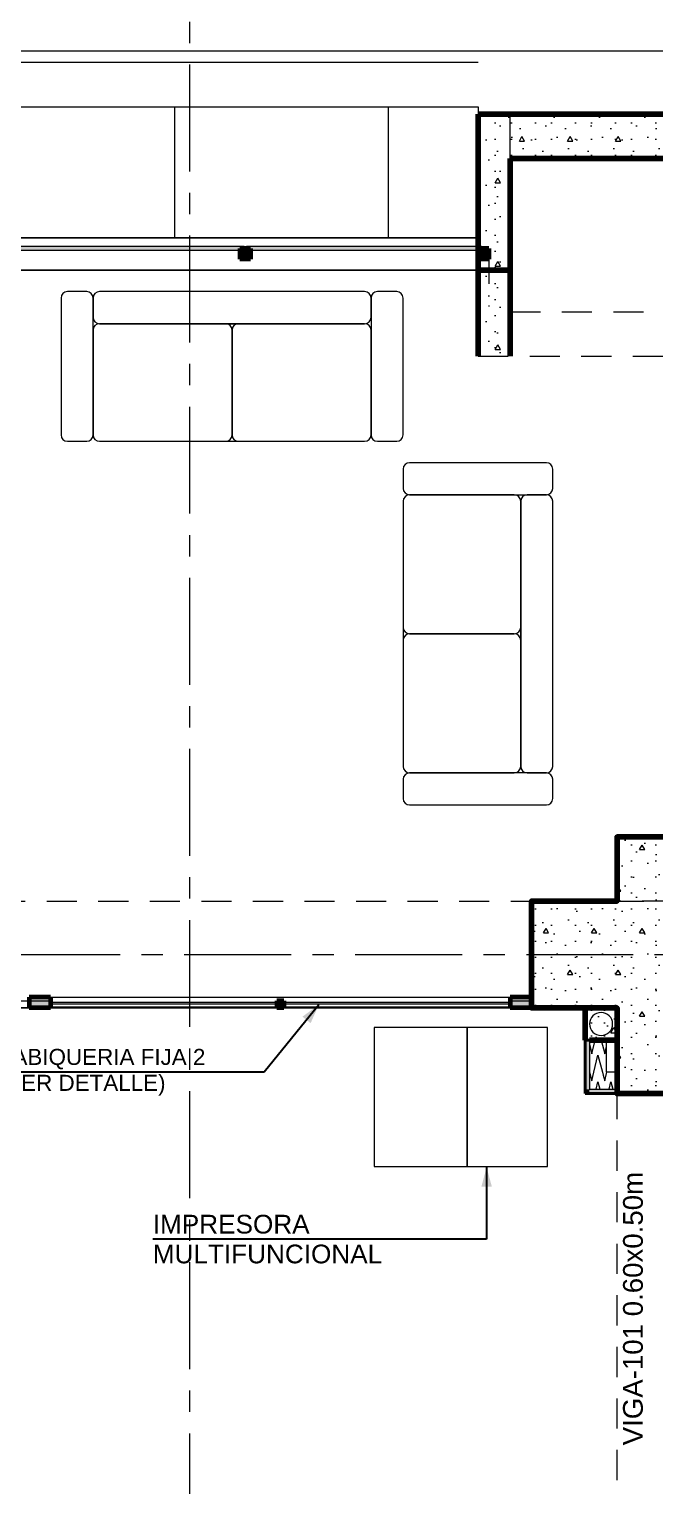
# Model space of a CAD drawing. Header units: inches. Extents: x -38 to 5698, y -33 to 92.
# Drawn here: x 112.82 to 115.75, y 37.17 to 43.98 of the extents above; entities that cross this region are included whole.
import ezdxf

# ---------------------------------------------------------------- set-up
doc = ezdxf.new("R2010")
doc.units = ezdxf.units.IN
doc.header["$MEASUREMENT"] = 0
doc.set_wipeout_variables(frame=1)
doc.header["$PDMODE"] = 1
for name, pattern in [('Hidden Line', [0.195611, 0.141111, -0.0545]), ('Línea Oculta', [0.195611, 0.141111, -0.0545]), ('Punto & Raya', [0.65, 0.5, -0.075, 0, -0.075]), ('Wipeout_Contour', [1, 0, -1])]:
    doc.linetypes.add(name, pattern=pattern)
for name, color, linetype in [('02 _ ARQ _ ALB _ Cotas Ejes', 7, 'Continuous'), ('02 _ ARQ _ ALB _ Ejes Generales', 7, 'Continuous'), ('02 _ ARQ _ ALB _ Mobiliario', 7, 'Continuous'), ('02 _ ARQ _ ZON _ Espacio.3D', 7, 'Continuous'), ('08 _ STR _ EXT _ 06 Columnas', 7, 'Continuous'), ('08 _ STR _ EXT _ 07 Losa Aligerada', 7, 'Continuous'), ('08 _ STR _ EXT _ 08 Placas Inclinadas', 7, 'Continuous'), ('08 _ STR _ EXT _ 09 Vigas', 7, 'Continuous'), ('Acabado - Muros', 7, 'Continuous'), ('Dibujo 2D - General', 7, 'Continuous'), ('Estructura - 03 LOSA', 7, 'Continuous'), ('Estructura - 04 MURO', 253, 'Continuous'), ('Estructura - Carga', 7, 'Continuous'), ('Marcador - Secciones', 251, 'Continuous'), ('MEP - HVAC', 7, 'Continuous'), ('Notas - Etiquetas', 251, 'Continuous')]:
    doc.layers.add(name, color=color, linetype=linetype)
doc.styles.add('Estilo_Generado_4', font='swisse.ttf')
doc.dimstyles.new('Estilo_Generado__15', dxfattribs={"dimtxt": 0.125, "dimasz": 0.095, "dimexe": 0.18, "dimexo": 0.003, "dimgap": 0, "dimtad": 0, "dimtih": 1, "dimtoh": 1, "dimzin": 0, "dimdsep": 46, "dimtxsty": 'Estilo_Generado_4', "dimblk": 'ARROWHEAD_6', "dimblk1": 'ARROWHEAD_6', "dimblk2": 'ARROWHEAD_6', "dimcen": 0.09, "dimclrd": 144, "dimclre": 144, "dimclrt": 7, "dimadec": 0, "dimazin": 0, "dimtfac": 1, "dimtdec": 4, "dimtmove": 0, "dimatfit": 3, "dimfxl": 1, "dimtolj": 1, "dimtzin": 0, "dimarcsym": 0})
doc.dimstyles.new('Estilo_Generado__8', dxfattribs={"dimtxt": 0.18, "dimasz": 0.0912, "dimexe": 0.18, "dimexo": 0.0625, "dimgap": 0, "dimtad": 0, "dimtih": 1, "dimtoh": 1, "dimdec": 4, "dimzin": 0, "dimdsep": 46, "dimcen": 0.09, "dimadec": 0, "dimazin": 0, "dimtfac": 1, "dimtdec": 4, "dimtmove": 0, "dimatfit": 3, "dimldrblk": 'ARROWHEAD_5', "dimfxl": 1, "dimtolj": 1, "dimtzin": 0, "dimarcsym": 0})
pattern_1 = [(0, (92.500015, 3e-09), (0, 0.030000001), [])]
pattern_2 = [(0, (92.5, 3e-09), (0, 0.3897114), [0.024375, -0.200625]), (0, (92.6125, 0.19486), (0, 0.3897114), [0.024375, -0.200625]), (60, (92.5, 3e-09), (-0.3375, 0.1948557), [0.024375, -0.200625]), (60, (92.725, 3e-09), (-0.3375, 0.1948557), [0.024375, -0.200625]), (120, (92.5244, 3e-09), (0.3375, 0.1948557), [0.024375, -0.200625]), (120, (92.7494, 3e-09), (0.3375, 0.1948557), [0.024375, -0.200625]), (0, (92.500015, 0.0375), (0, 0.075), [0, -0.075, 0, -0.1125]), (45, (92.537515, 0.0375), (-0.05303301, 0.05303301), [0, -0.05625, 0, -0.09375])]

# ---------------------------------------------------------------- blocks, each defined once
blk = doc.blocks.new('*X37', base_point=(804.059, 0))
at = {"layer": 'Estructura - 04 MURO', "color": 9, "linetype": 'Continuous', "lineweight": 5}
for p, q in [((827.0004, 39.1), (827.0112, 39.06)), ((827.0112, 39.06), (827.0205, 39.1)), ((827.0604, 39.1), (827.0644, 39.0854))]:
    blk.add_line(p, q, dxfattribs=at)
blk = doc.blocks.new('*X38', base_point=(804.059, 0))
at = {"layer": 'Estructura - 04 MURO', "color": 9, "linetype": 'Continuous', "lineweight": 5}
for p, q in [((827.0311, 39.02), (827.039, 39.0539)), ((827.039, 39.0539), (827.0481, 39.02)), ((827.0644, 39.0854), (827.0712, 39.06)), ((827.0712, 39.06), (827.079, 39.0938))]:
    blk.add_line(p, q, dxfattribs=at)
blk = doc.blocks.new('*X39', base_point=(804.059, 0))
at = {"layer": 'Estructura - 04 MURO', "color": 9, "linetype": 'Continuous', "lineweight": 5}
for p, q in [((827.079, 39.0938), (827.0805, 39.1)), ((827.1204, 39.1), (827.129, 39.0681)), ((827.0911, 39.02), (827.099, 39.0539)), ((827.099, 39.0539), (827.1081, 39.02))]:
    blk.add_line(p, q, dxfattribs=at)
blk = doc.blocks.new('*X40', base_point=(804.059, 0))
at = {"layer": 'Estructura - 04 MURO', "color": 9, "linetype": 'Continuous', "lineweight": 5}
for p, q in [((826.999, 39.2313), (827.0112, 39.186)), ((827.0112, 39.186), (827.026, 39.25)), ((827.054, 39.25), (827.0712, 39.186)), ((827.0205, 39.1), (827.039, 39.1799)), ((827.039, 39.1799), (827.0604, 39.1)), ((827.0712, 39.186), (827.079, 39.2198)), ((826.999, 39.1053), (827.0004, 39.1))]:
    blk.add_line(p, q, dxfattribs=at)
blk = doc.blocks.new('ARROWHEAD_6')
at = {"color": 0, "linetype": 'Continuous', "lineweight": 0}
for p, q in [((0, 0), (-1, 0)), ((-0.5, -0.5), (0.5, 0.5))]:
    blk.add_line(p, q, dxfattribs=at)
blk = doc.blocks.new('*D81', base_point=(804.059, 0))
at = {"layer": '02 _ ARQ _ ALB _ Cotas Ejes', "color": 144, "linetype": 'Continuous', "lineweight": -2, "transparency": 16777216}
for p, q in [((108.8199, 39.653), (108.8199, 45.8378)), ((115.82, 39.653), (115.82, 45.8378)), ((108.9149, 45.6578), (112.0886, 45.6578)), ((115.725, 45.6578), (112.476, 45.6578))]:
    blk.add_line(p, q, dxfattribs=at)
at = {"layer": 'Defpoints', "color": 0, "linetype": 'Continuous', "transparency": 16777216}
for p in [(115.82, 45.6578), (108.8199, 39.65), (115.82, 39.65)]:
    blk.add_point(p, dxfattribs=at)
at = {"layer": '02 _ ARQ _ ALB _ Cotas Ejes', "color": 144, "linetype": 'Continuous', "lineweight": -2, "transparency": 16777216, "xscale": 0.095, "yscale": 0.095, "zscale": 0.095, "rotation": 180}
blk.add_blockref('ARROWHEAD_6', (108.8199, 45.6578), dxfattribs=at)
at = {"layer": '02 _ ARQ _ ALB _ Cotas Ejes', "color": 144, "linetype": 'Continuous', "lineweight": -2, "transparency": 16777216, "xscale": 0.095, "yscale": 0.095, "zscale": 0.095}
blk.add_blockref('ARROWHEAD_6', (115.82, 45.6578), dxfattribs=at)
at = {"layer": '02 _ ARQ _ ALB _ Cotas Ejes', "color": 7, "linetype": 'Continuous', "lineweight": 13, "transparency": 16777216, "insert": (112.2823, 45.6578), "char_height": 0.125, "attachment_point": 5, "style": 'Estilo_Generado_4'}
blk.add_mtext('\\A1;7.00', dxfattribs=at)
blk = doc.blocks.new('*D86', base_point=(804.059, 0))
at = {"layer": '02 _ ARQ _ ALB _ Cotas Ejes', "color": 144, "linetype": 'Continuous', "lineweight": -2, "transparency": 16777216}
for p, q in [((101.57, 39.903), (101.57, 45.4088)), ((144.07, 39.903), (144.07, 45.4088)), ((101.665, 45.2288), (122.5203, 45.2288)), ((143.975, 45.2288), (123.0254, 45.2288))]:
    blk.add_line(p, q, dxfattribs=at)
at = {"layer": 'Defpoints', "color": 0, "linetype": 'Continuous', "transparency": 16777216}
for p in [(144.07, 45.2288), (101.57, 39.9), (144.07, 39.9)]:
    blk.add_point(p, dxfattribs=at)
at = {"layer": '02 _ ARQ _ ALB _ Cotas Ejes', "color": 144, "linetype": 'Continuous', "lineweight": -2, "transparency": 16777216, "xscale": 0.095, "yscale": 0.095, "zscale": 0.095, "rotation": 180}
blk.add_blockref('ARROWHEAD_6', (101.57, 45.2288), dxfattribs=at)
at = {"layer": '02 _ ARQ _ ALB _ Cotas Ejes', "color": 144, "linetype": 'Continuous', "lineweight": -2, "transparency": 16777216, "xscale": 0.095, "yscale": 0.095, "zscale": 0.095}
blk.add_blockref('ARROWHEAD_6', (144.07, 45.2288), dxfattribs=at)
at = {"layer": '02 _ ARQ _ ALB _ Cotas Ejes', "color": 7, "linetype": 'Continuous', "lineweight": 13, "transparency": 16777216, "insert": (122.7728, 45.2288), "char_height": 0.125, "attachment_point": 5, "style": 'Estilo_Generado_4'}
blk.add_mtext('\\A1;42.50', dxfattribs=at)
blk = doc.blocks.new('ARROWHEAD_5')
at = {"linetype": 'Continuous', "lineweight": 0}
blk.add_hatch(color=0, dxfattribs=at).paths.add_polyline_path([(-1, 0.2679), (0, 0), (-1, -0.2679)])
at = {"color": 0, "linetype": 'Continuous', "lineweight": 0}
blk.add_line((0, 0), (-1, 0), dxfattribs=at)

msp = doc.modelspace()

# ---------------------------------------------------------------- hatches: boundary and pattern name
at = {"layer": '08 _ STR _ EXT _ 06 Columnas', "linetype": 'Continuous', "lineweight": 9}
h = msp.add_hatch(dxfattribs=at)
h.set_pattern_fill('HORMIGÓN_EN_MASA_0002', style=0, pattern_type=2)
h.set_pattern_definition(pattern_2)
h.paths.add_polyline_path([(115.17, 39.9), (115.17, 39.4), (115.57, 39.4), (115.57, 39), (116.07, 39), (116.07, 39.75), (115.87, 39.75), (115.87, 39.9), (115.87, 40.2), (115.57, 40.2), (115.57, 39.9)])
at = {"layer": '08 _ STR _ EXT _ 08 Placas Inclinadas', "linetype": 'Continuous', "lineweight": 9}
h = msp.add_hatch(dxfattribs=at)
h.set_pattern_fill('HORMIGÓN_EN_MASA_0002', style=0, pattern_type=2)
h.set_pattern_definition(pattern_2)
h.paths.add_polyline_path([(114.92, 42.4473), (115.07, 42.4473), (115.07, 42.6544), (114.92, 42.6544)])
at = {"layer": 'Acabado - Muros', "linetype": 'Continuous', "lineweight": 9}
for points in [[(113.826, 42.961), (112.336, 42.961), (112.336, 42.941), (113.826, 42.941)], [(114.935, 42.961), (113.836, 42.961), (113.836, 42.941), (114.935, 42.941)]]:
    msp.add_hatch(color=250, dxfattribs=at).paths.add_polyline_path(points)
at = {"layer": 'Acabado - Muros', "linetype": 'Continuous', "lineweight": 0}
for points in [[(113.856, 42.901), (113.856, 42.951), (113.806, 42.951), (113.806, 42.901)], [(114.92, 42.901), (114.97, 42.901), (114.97, 42.951), (114.92, 42.951)]]:
    msp.add_hatch(color=254, dxfattribs=at).paths.add_polyline_path(points)
at = {"layer": 'Estructura - 04 MURO', "linetype": 'Continuous', "lineweight": 9}
for points in [[(115.42, 39.25), (115.42, 39.02), (115.44, 39.02), (115.44, 39.25)], [(115.44, 39.02), (115.42, 39.02), (115.42, 39)], [(115.44, 39.02), (115.42, 39), (115.44, 39)], [(115.44, 39), (115.57, 39), (115.57, 39.02), (115.44, 39.02)]]:
    msp.add_hatch(color=252, dxfattribs=at).paths.add_polyline_path(points)
at = {"layer": 'Estructura - Carga', "linetype": 'Continuous', "lineweight": 13}
h = msp.add_hatch(dxfattribs=at)
h.set_pattern_fill('HORMIGÓN_ARMADO_0002', color=251, style=0, pattern_type=2)
h.set_pattern_definition([(0, (92.5, 3e-09), (0, 0.3117692), [0.03, -0.15]), (0, (92.59, 0.1559), (0, 0.3117692), [0.03, -0.15]), (60, (92.5, 3e-09), (-0.27, 0.1558846), [0.03, -0.15]), (60, (92.68, 3e-09), (-0.27, 0.1558846), [0.03, -0.15]), (120, (92.53, 3e-09), (0.27, 0.1558846), [0.03, -0.15]), (120, (92.71, 3e-09), (0.27, 0.1558846), [0.03, -0.15]), (0, (92.500015, 0.03), (0, 0.06), [0, -0.06, 0, -0.09]), (45, (92.530015, 0.03), (-0.04242641, 0.04242641), [0, -0.045, 0, -0.075])])
h.paths.add_polyline_path([(115.42, 39.25), (115.44, 39.25), (115.57, 39.25), (115.57, 39.4), (115.42, 39.4)])

# ---------------------------------------------------------------- linework, layer by layer
at = {"layer": '02 _ ARQ _ ALB _ Ejes Generales', "color": 252, "linetype": 'Punto & Raya', "lineweight": 13}
msp.add_line((98.3454, 39.65), (147.07, 39.65), dxfattribs=at)
at = {"layer": '02 _ ARQ _ ALB _ Mobiliario', "color": 175, "linetype": 'Continuous', "lineweight": 13}
for p, q in [((112.9692, 42.7192), (112.9692, 42.0792)), ((113.0892, 42.7492), (112.9992, 42.7492)), ((113.1192, 42.7192), (113.1192, 42.6292)), ((113.1192, 42.0792), (113.1192, 42.7192)), ((114.3892, 42.7492), (113.1492, 42.7492)), ((114.4192, 42.6292), (114.4192, 42.7192)), ((114.4192, 42.7192), (114.4192, 42.0792)), ((114.5392, 42.7492), (114.4492, 42.7492)), ((114.5692, 42.0792), (114.5692, 42.7192)), ((113.1192, 42.5692), (113.1192, 42.0792)), ((113.1192, 42.5692), (113.1192, 42.0792)), ((113.7392, 42.5992), (113.1492, 42.5992)), ((114.3892, 42.5992), (113.1492, 42.5992)), ((113.1492, 42.5992), (114.3892, 42.5992)), ((113.7692, 42.0792), (113.7692, 42.5692)), ((113.7692, 42.5692), (113.7692, 42.0792)), ((114.3892, 42.5992), (113.7992, 42.5992)), ((114.4192, 42.0792), (114.4192, 42.5692)), ((114.4192, 42.0792), (114.4192, 42.5692)), ((112.9992, 42.0492), (113.0892, 42.0492)), ((113.1492, 42.0492), (113.7392, 42.0492)), ((113.1492, 42.0492), (114.3892, 42.0492)), ((113.7992, 42.0492), (114.3892, 42.0492)), ((114.4492, 42.0492), (114.5392, 42.0492)), ((114.5692, 41.9192), (114.5692, 41.8292)), ((115.2392, 41.9492), (114.5992, 41.9492)), ((115.2692, 41.8292), (115.2692, 41.9192)), ((114.5692, 41.7692), (114.5692, 41.1792)), ((114.5692, 41.7692), (114.5692, 40.5292)), ((115.0892, 41.7992), (114.5992, 41.7992)), ((115.0892, 41.7992), (114.5992, 41.7992)), ((114.5992, 41.7992), (115.2392, 41.7992)), ((115.1192, 41.1792), (115.1192, 41.7692)), ((115.1192, 40.5292), (115.1192, 41.7692)), ((115.1192, 41.7692), (115.1192, 40.5292)), ((115.2392, 41.7992), (115.1492, 41.7992)), ((115.2692, 40.5292), (115.2692, 41.7692)), ((114.5992, 41.1492), (115.0892, 41.1492)), ((115.0892, 41.1492), (114.5992, 41.1492)), ((114.5692, 41.1192), (114.5692, 40.5292)), ((115.1192, 40.5292), (115.1192, 41.1192)), ((114.5692, 40.4692), (114.5692, 40.3792)), ((114.5992, 40.4992), (115.0892, 40.4992)), ((114.5992, 40.4992), (115.0892, 40.4992)), ((115.2392, 40.4992), (114.5992, 40.4992)), ((115.1492, 40.4992), (115.2392, 40.4992)), ((115.2692, 40.3792), (115.2692, 40.4692)), ((114.5992, 40.3492), (115.2392, 40.3492))]:
    msp.add_line(p, q, dxfattribs=at)
at = {"layer": '02 _ ARQ _ ALB _ Mobiliario', "color": 175, "linetype": 'Continuous', "lineweight": 13, "flags": 128}
for points in [[(114.8692, 39.3084), (114.4342, 39.3084), (114.4342, 38.6584), (114.8692, 38.6584)], [(114.8692, 39.3084), (114.8692, 38.6584), (115.2442, 38.6584), (115.2442, 39.3084)]]:
    msp.add_lwpolyline(points, close=True, dxfattribs=at)
at = {"layer": '02 _ ARQ _ ALB _ Mobiliario', "color": 175, "linetype": 'Continuous', "lineweight": 13}
for centre, start, end in [((112.9992, 42.7192), 90, 180), ((113.0892, 42.7192), 0, 90), ((113.1492, 42.7192), 90, 180), ((114.3892, 42.7192), 0, 90), ((114.4492, 42.7192), 90, 180), ((114.5392, 42.7192), 0, 90), ((113.1492, 42.6292), 180, 270), ((113.1492, 42.5692), 90, 180), ((113.1492, 42.5692), 90, 180), ((113.7392, 42.5692), 0, 90), ((113.7992, 42.5692), 90, 180), ((114.3892, 42.6292), 270, 0), ((114.3892, 42.5692), 0, 90), ((114.3892, 42.5692), 0, 90), ((112.9992, 42.0792), 180, 270), ((113.0892, 42.0792), 270, 0), ((113.1492, 42.0792), 180, 270), ((113.1492, 42.0792), 180, 270), ((113.7392, 42.0792), 270, 0), ((113.7992, 42.0792), 180, 270), ((114.3892, 42.0792), 270, 0), ((114.3892, 42.0792), 270, 0), ((114.4492, 42.0792), 180, 270), ((114.5392, 42.0792), 270, 0), ((114.5992, 41.9192), 90, 180), ((115.2392, 41.9192), 0, 90), ((114.5992, 41.8292), 180, 270), ((115.2392, 41.8292), 270, 0), ((114.5992, 41.7692), 90, 180), ((114.5992, 41.7692), 90, 180), ((115.0892, 41.7692), 0, 90), ((115.0892, 41.7692), 0, 90), ((115.1492, 41.7692), 90, 180), ((115.2392, 41.7692), 0, 90), ((114.5992, 41.1792), 180, 270), ((114.5992, 41.1192), 90, 180), ((115.0892, 41.1792), 270, 0), ((115.0892, 41.1192), 0, 90), ((114.5992, 40.5292), 180, 270), ((114.5992, 40.5292), 180, 270), ((115.0892, 40.5292), 270, 0), ((115.0892, 40.5292), 270, 0), ((115.1492, 40.5292), 180, 270), ((115.2392, 40.5292), 270, 0), ((114.5992, 40.4692), 90, 180), ((115.2392, 40.4692), 0, 90), ((114.5992, 40.3792), 180, 270), ((115.2392, 40.3792), 270, 0)]:
    msp.add_arc(centre, 0.03, start, end, dxfattribs=at)
at = {"layer": '02 _ ARQ _ ZON _ Espacio.3D', "color": 254, "linetype": 'Continuous', "lineweight": 0, "flags": 128}
msp.add_lwpolyline([(108.7699, 43.3718), (108.7699, 40.2), (109.07, 40.2), (109.07, 39.9), (109.4699, 39.9), (109.4699, 39.45), (109.4699, 39.433), (115.17, 39.433), (115.17, 39.45), (115.17, 39.9), (115.57, 39.9), (115.57, 40.2), (115.87, 40.2), (115.87, 43.3718), (115.07, 43.3718), (115.07, 42.85), (114.92, 42.85), (109.72, 42.85), (109.57, 42.85), (109.57, 43.3718)], close=True, dxfattribs=at)
msp.add_lwpolyline([(116.07, 39), (115.57, 39), (115.57, 39.4), (109.07, 39.4), (109.0699, 39), (108.5699, 39), (108.5698, 39.75), (103.77, 39.75), (103.7701, 39.4), (102.07, 39.4), (102.07, 37.7), (101.72, 37.7005), (101.72, 33.75), (100.82, 33.75), (100.82, 29.75)], dxfattribs=at)
at = {"layer": '08 _ STR _ EXT _ 06 Columnas', "color": 7, "linetype": 'Continuous', "lineweight": 80, "flags": 128}
msp.add_lwpolyline([(115.87, 40.2), (115.57, 40.2), (115.57, 39.9), (115.17, 39.9), (115.17, 39.4), (115.57, 39.4), (115.57, 39), (116.07, 39), (116.07, 39.75)], dxfattribs=at)
at = {"layer": '08 _ STR _ EXT _ 07 Losa Aligerada', "color": 7, "linetype": 'Continuous', "lineweight": 18, "flags": 128}
msp.add_lwpolyline([(115.87, 43.8736), (108.7699, 43.8736), (108.7699, 39.9), (103.6201, 39.9), (103.6201, 40.95), (100.52, 40.95), (100.52, 37.7), (101.57, 37.7), (101.57, 33.9), (100.67, 33.9), (100.67, 27.9392), (100.17, 27.9392), (100.17, 5.8), (117.7353, 5.8)], dxfattribs=at)
at = {"layer": '08 _ STR _ EXT _ 08 Placas Inclinadas', "color": 7, "linetype": 'Continuous', "lineweight": 80}
for p, q in [((115.07, 42.6544), (115.07, 43.3718)), ((115.07, 43.3718), (115.87, 43.3718)), ((115.07, 42.6544), (115.07, 43.3718)), ((114.92, 42.6544), (114.92, 42.4473)), ((114.92, 42.6544), (114.92, 42.4473)), ((115.07, 42.4473), (115.07, 42.6544)), ((115.07, 42.4473), (115.07, 42.6544))]:
    msp.add_line(p, q, dxfattribs=at)
at = {"layer": '08 _ STR _ EXT _ 08 Placas Inclinadas', "color": 251, "linetype": 'Línea Oculta', "lineweight": 13}
msp.add_line((115.07, 42.6544), (115.87, 42.6544), dxfattribs=at)
at = {"layer": '08 _ STR _ EXT _ 08 Placas Inclinadas', "color": 7, "linetype": 'Continuous', "lineweight": 80, "flags": 128}
for points in [[(115.07, 42.85), (115.07, 43.3718)], [(114.92, 42.85), (115.07, 42.85)]]:
    msp.add_lwpolyline(points, dxfattribs=at)
at = {"layer": '08 _ STR _ EXT _ 08 Placas Inclinadas', "color": 251, "linetype": 'Línea Oculta', "lineweight": 13, "flags": 128}
for points in [[(114.92, 42.6544), (114.92, 42.4473)], [(114.92, 42.4473), (115.87, 42.4473)]]:
    msp.add_lwpolyline(points, dxfattribs=at)
at = {"layer": '08 _ STR _ EXT _ 09 Vigas', "color": 251, "linetype": 'Hidden Line', "lineweight": 13}
for p, q in [((101.57, 39.9), (144.07, 39.9)), ((116.07, 39.9), (115.57, 39.9)), ((115.57, 30.2), (115.57, 39.4))]:
    msp.add_line(p, q, dxfattribs=at)
at = {"layer": 'Acabado - Muros', "color": 7, "linetype": 'Continuous', "lineweight": 60}
for p, q in [((113.856, 42.951), (113.806, 42.951)), ((113.806, 42.951), (113.806, 42.901)), ((113.856, 42.951), (113.856, 42.901)), ((114.92, 42.951), (114.92, 42.901)), ((114.97, 42.951), (114.92, 42.951)), ((114.97, 42.951), (114.97, 42.901)), ((113.856, 42.901), (113.806, 42.901)), ((114.97, 42.901), (114.92, 42.901)), ((112.82, 39.45), (112.82, 39.4)), ((115.17, 39.45), (115.17, 39.4))]:
    msp.add_line(p, q, dxfattribs=at)
at = {"layer": 'Acabado - Muros', "color": 251, "linetype": 'Línea Oculta', "lineweight": 13}
msp.add_line((114.97, 42.926), (114.97, 42.6802), dxfattribs=at)
at = {"layer": 'Acabado - Muros', "color": 7, "linetype": 'Continuous', "lineweight": 13, "flags": 128}
for points in [[(113.826, 42.961), (113.826, 42.941), (112.336, 42.941), (112.336, 42.961)], [(114.935, 42.961), (114.935, 42.941), (113.836, 42.941), (113.836, 42.961)]]:
    msp.add_lwpolyline(points, close=True, dxfattribs=at)
at = {"layer": 'Estructura - 04 MURO', "color": 143, "linetype": 'Continuous', "lineweight": 5}
for p, q in [((115.44, 39.25), (115.44, 39.1)), ((115.44, 39.1), (115.44, 39.02)), ((115.44, 39.1), (115.44, 39.02)), ((115.44, 39.02), (115.52, 39.02)), ((115.52, 39.02), (115.57, 39.02))]:
    msp.add_line(p, q, dxfattribs=at)
at = {"layer": 'Estructura - 04 MURO', "color": 7, "linetype": 'Continuous', "lineweight": 40, "flags": 128}
for points in [[(115.42, 39.25), (115.44, 39.25)], [(115.42, 39.25), (115.42, 39.02)], [(115.42, 39), (115.42, 39.02)], [(115.42, 39), (115.57, 39)]]:
    msp.add_lwpolyline(points, dxfattribs=at)
at = {"layer": 'Estructura - 04 MURO', "color": 143, "linetype": 'Continuous', "lineweight": 5, "flags": 128}
for points in [[(115.52, 39.1), (115.52, 39.25)], [(115.57, 39.1), (115.52, 39.1)]]:
    msp.add_lwpolyline(points, dxfattribs=at)
at = {"layer": 'Estructura - Carga', "color": 7, "linetype": 'Continuous', "lineweight": 80, "flags": 128}
msp.add_lwpolyline([(115.44, 39.25), (115.57, 39.25), (115.57, 39.4), (115.42, 39.4), (115.42, 39.25)], dxfattribs=at)
at = {"layer": 'MEP - HVAC', "color": 7, "linetype": 'Continuous', "lineweight": 13, "flags": 128}
msp.add_lwpolyline([(115.495, 39.379, 1), (115.495, 39.271, 1)], format="xyb", close=True, dxfattribs=at)

# ---------------------------------------------------------------- block references
at = {"layer": 'Estructura - 04 MURO', "color": 7, "lineweight": 80}
for name in ['*X40', '*X37', '*X39', '*X38']:
    msp.add_blockref(name, (92.5, 0), dxfattribs=at)

# ---------------------------------------------------------------- texts
at = {"layer": 'Notas - Etiquetas', "color": 8, "linetype": 'Continuous', "lineweight": 13, "insert": (112.678, 39.0992), "char_height": 0.075, "width": 1.056063, "attachment_point": 4, "line_spacing_factor": 0.969465, "style": 'Estilo_Generado_4'}
msp.add_mtext('\\A1;{\\pql;\\fSwis721 Ex BT|b0|i0|c0|p34;TABIQUERIA FIJA 2 (VER DETALLE)\\fSwis721 Ex BT|b0|i0|c0|p34; }', dxfattribs=at)
at = {"layer": 'Notas - Etiquetas', "color": 8, "linetype": 'Continuous', "lineweight": 13, "insert": (115.5976, 37.355), "char_height": 0.0925, "attachment_point": 1, "rotation": 90, "style": 'Estilo_Generado_4'}
msp.add_mtext('\\A1;{\\pql;\\fSwis721 Ex BT|b0|i0|c0|p34;VIGA-101\\fSwis721 Ex BT|b0|i0|c0|p34; \\fSwis721 Ex BT|b0|i0|c0|p34;0.60\\fSwis721 Ex BT|b0|i0|c0|p34;x\\fSwis721 Ex BT|b0|i0|c0|p34;0.50\\fSwis721 Ex BT|b0|i0|c0|p34;m}', dxfattribs=at)
at = {"layer": 'Notas - Etiquetas', "color": 8, "linetype": 'Continuous', "lineweight": 35, "insert": (113.3983, 38.3188), "char_height": 0.0875, "width": 1.286131, "attachment_point": 4, "line_spacing_factor": 0.955521, "style": 'Estilo_Generado_4'}
msp.add_mtext('\\A1;{\\pql;\\fSwis721 Ex BT|b0|i0|c0|p34;IMPRESORA MULTIFUNCIONAL}', dxfattribs=at)

# ---------------------------------------------------------------- leaders
at = {"layer": 'Notas - Etiquetas', "color": 8, "linetype": 'Continuous', "lineweight": 13, "annotation_type": 0, "has_hookline": 1, "hookline_direction": 1, "text_width": 1.1974}
msp.add_leader([(114.9596, 38.6556), (114.9596, 38.3188), (113.3983, 38.3188)], dimstyle='Estilo_Generado__8', dxfattribs=at)

# ---------------------------------------------------------------- next in the draw order: wipeouts: each hides what was drawn before it
at = {"color": 254, "linetype": 'Wipeout_Contour', "lineweight": 0, "ltscale": 4962.134326}
msp.add_wipeout([(113.995, 39.433), (114.0115, 39.433), (114.0115, 39.4), (115.07, 39.4), (115.07, 39.45), (113.995, 39.45)], dxfattribs=at).dxf.layer = 'Acabado - Muros'
at = {"color": 254, "linetype": 'Wipeout_Contour', "lineweight": 0, "ltscale": 3300.066906}
msp.add_wipeout([(109.72, 43.6129), (114.92, 43.6129), (114.92, 43), (109.72, 43)], dxfattribs=at).dxf.layer = 'Dibujo 2D - General'

# ---------------------------------------------------------------- next in the draw order: hatches: boundary and pattern name
at = {"layer": '08 _ STR _ EXT _ 08 Placas Inclinadas', "linetype": 'Continuous', "lineweight": 9}
h = msp.add_hatch(dxfattribs=at)
h.set_pattern_fill('HORMIGÓN_EN_MASA_0002', style=0, pattern_type=2)
h.set_pattern_definition(pattern_2)
h.paths.add_polyline_path([(114.92, 42.6544), (115.07, 42.6544), (115.07, 43.3718), (114.92, 43.3718)])
h = msp.add_hatch(dxfattribs=at)
h.set_pattern_fill('HORMIGÓN_EN_MASA_0002', style=0, pattern_type=2)
h.set_pattern_definition(pattern_2)
h.paths.add_polyline_path([(114.92, 43.3718), (114.92, 42.85), (115.07, 42.85), (115.07, 43.3718)])
at = {"layer": 'Dibujo 2D - General', "linetype": 'Continuous', "lineweight": 13}
h = msp.add_hatch(dxfattribs=at)
h.set_pattern_fill('CEMENTO_PULIDO_Y_BRUÑADO_FA', color=251, style=0, pattern_type=2)
h.set_pattern_definition([(0, (92.5, 3e-09), (0, 1), []), (90, (92.5, 3e-09), (-1, 0), [])])
h.paths.add_polyline_path([(109.72, 43.6129), (114.92, 43.6129), (114.92, 43), (109.72, 43)])

# ---------------------------------------------------------------- next in the draw order: linework, layer by layer
at = {"layer": '08 _ STR _ EXT _ 08 Placas Inclinadas', "color": 7, "linetype": 'Continuous', "lineweight": 80}
msp.add_line((114.92, 43.3718), (114.92, 42.6544), dxfattribs=at)
msp.add_line((114.92, 43.3718), (114.92, 42.6544), dxfattribs=at)
at = {"layer": '08 _ STR _ EXT _ 08 Placas Inclinadas', "color": 251, "linetype": 'Línea Oculta', "lineweight": 13, "flags": 128}
msp.add_lwpolyline([(114.92, 43.3718), (114.92, 42.6544)], dxfattribs=at)
at = {"layer": '08 _ STR _ EXT _ 08 Placas Inclinadas', "color": 7, "linetype": 'Continuous', "lineweight": 80, "flags": 128}
msp.add_lwpolyline([(114.92, 43.3718), (114.92, 42.85)], dxfattribs=at)
at = {"layer": 'Dibujo 2D - General', "color": 251, "linetype": 'Continuous', "lineweight": 13, "flags": 128}
msp.add_lwpolyline([(109.72, 43.6129), (114.92, 43.6129), (114.92, 43), (109.72, 43)], close=True, dxfattribs=at)
at = {"layer": 'Estructura - 03 LOSA', "color": 7, "linetype": 'Continuous', "lineweight": 18, "flags": 128}
msp.add_lwpolyline([(109.57, 42.85), (115.07, 42.85), (115.07, 43.6188), (114.92, 43.6188), (114.92, 43), (109.72, 43), (109.72, 43.6188), (109.57, 43.6188)], close=True, dxfattribs=at)

# ---------------------------------------------------------------- next in the draw order: wipeouts: each hides what was drawn before it
at = {"color": 254, "linetype": 'Wipeout_Contour', "lineweight": 0, "ltscale": 4955.836866}
msp.add_wipeout([(112.92, 39.45), (112.92, 39.4), (113.9785, 39.4), (113.9785, 39.433), (113.995, 39.433), (113.995, 39.45)], dxfattribs=at).dxf.layer = 'Acabado - Muros'

# ---------------------------------------------------------------- next in the draw order: linework, layer by layer
at = {"layer": 'Acabado - Muros', "color": 251, "linetype": 'Continuous', "lineweight": 13, "flags": 128}
for points in [[(112.92, 39.45), (113.995, 39.45), (115.07, 39.45)], [(112.92, 39.4), (113.9785, 39.4)], [(114.0115, 39.4), (115.07, 39.4)]]:
    msp.add_lwpolyline(points, dxfattribs=at)

# ---------------------------------------------------------------- next in the draw order: wipeouts: each hides what was drawn before it
at = {"color": 254, "linetype": 'Wipeout_Contour', "lineweight": 0, "ltscale": 3312.831602}
msp.add_wipeout([(116.07, 43.8736), (114.92, 43.8736), (114.92, 43.5788), (116.0287, 43.5788)], dxfattribs=at).dxf.layer = '08 _ STR _ EXT _ 08 Placas Inclinadas'

# ---------------------------------------------------------------- next in the draw order: hatches: boundary and pattern name
at = {"layer": '08 _ STR _ EXT _ 08 Placas Inclinadas', "linetype": 'Continuous', "lineweight": 9}
h = msp.add_hatch(dxfattribs=at)
h.set_pattern_fill('HORMIGÓN_EN_MASA_0002', style=0, pattern_type=2)
h.set_pattern_definition(pattern_2)
h.paths.add_polyline_path([(114.92, 43.3718), (115.07, 43.3718), (115.07, 43.5788), (114.92, 43.5788)])
h = msp.add_hatch(dxfattribs=at)
h.set_pattern_fill('HORMIGÓN_EN_MASA_0002', style=0, pattern_type=2)
h.set_pattern_definition(pattern_2)
h.paths.add_polyline_path([(115.07, 43.3718), (115.87, 43.3718), (115.87, 43.5788), (115.07, 43.5788)])

# ---------------------------------------------------------------- next in the draw order: linework, layer by layer
at = {"layer": '08 _ STR _ EXT _ 08 Placas Inclinadas', "color": 7, "linetype": 'Continuous', "lineweight": 80}
for p, q in [((115.07, 43.5788), (114.92, 43.5788)), ((115.87, 43.5788), (115.07, 43.5788))]:
    msp.add_line(p, q, dxfattribs=at)
at = {"layer": '08 _ STR _ EXT _ 08 Placas Inclinadas', "color": 7, "linetype": 'Continuous', "lineweight": 13, "flags": 128}
for points in [[(116.07, 43.8736), (114.92, 43.8736)], [(114.92, 43.6129), (114.92, 43.5788)]]:
    msp.add_lwpolyline(points, dxfattribs=at)
at = {"layer": '08 _ STR _ EXT _ 08 Placas Inclinadas', "color": 7, "linetype": 'Continuous', "lineweight": 80, "flags": 128}
msp.add_lwpolyline([(114.92, 43.5788), (114.92, 43.3718)], dxfattribs=at)

# ---------------------------------------------------------------- next in the draw order: wipeouts: each hides what was drawn before it
at = {"color": 254, "linetype": 'Wipeout_Contour', "lineweight": 0, "ltscale": 3308.158514}
msp.add_wipeout([(115.07, 39.405), (115.07, 39.425), (114.0115, 39.425), (114.0115, 39.405)], dxfattribs=at).dxf.layer = 'Acabado - Muros'

# ---------------------------------------------------------------- next in the draw order: hatches: boundary and pattern name
at = {"layer": 'Acabado - Muros', "linetype": 'Continuous', "lineweight": 0}
msp.add_hatch(color=254, dxfattribs=at).paths.add_polyline_path([(115.07, 39.4), (115.17, 39.4), (115.17, 39.45), (115.07, 39.45)])
h = msp.add_hatch(dxfattribs=at)
h.set_pattern_fill('CONTRACHAPADO_0002', color=254, style=0, pattern_type=2)
h.set_pattern_definition(pattern_1)
h.paths.add_polyline_path([(115.07, 39.405), (115.07, 39.425), (114.0115, 39.425), (114.0115, 39.405)])

# ---------------------------------------------------------------- next in the draw order: linework, layer by layer
at = {"layer": 'Acabado - Muros', "color": 7, "linetype": 'Continuous', "lineweight": 60}
for p, q in [((115.07, 39.45), (115.07, 39.4)), ((115.17, 39.45), (115.07, 39.45)), ((115.17, 39.4), (115.07, 39.4))]:
    msp.add_line(p, q, dxfattribs=at)
at = {"layer": 'Acabado - Muros', "color": 7, "linetype": 'Continuous', "lineweight": 13, "flags": 128}
msp.add_lwpolyline([(115.07, 39.405), (115.07, 39.425), (114.0115, 39.425), (114.0115, 39.405)], close=True, dxfattribs=at)

# ---------------------------------------------------------------- next in the draw order: wipeouts: each hides what was drawn before it
at = {"color": 254, "linetype": 'Wipeout_Contour', "lineweight": 0, "ltscale": 3300.180125}
msp.add_wipeout([(114.92, 43.8736), (109.72, 43.8736), (109.72, 43.82), (114.92, 43.82)], dxfattribs=at).dxf.layer = '08 _ STR _ EXT _ 08 Placas Inclinadas'

# ---------------------------------------------------------------- next in the draw order: linework, layer by layer
at = {"layer": '08 _ STR _ EXT _ 08 Placas Inclinadas', "color": 7, "linetype": 'Continuous', "lineweight": 13, "flags": 128}
msp.add_lwpolyline([(114.92, 43.8736), (109.72, 43.8736)], dxfattribs=at)

# ---------------------------------------------------------------- next in the draw order: wipeouts: each hides what was drawn before it
at = {"color": 254, "linetype": 'Wipeout_Contour', "lineweight": 0, "ltscale": 3300.152477}
msp.add_wipeout([(114.92, 43.82), (109.72, 43.82), (109.72, 43.6129), (114.92, 43.6129)], dxfattribs=at).dxf.layer = '08 _ STR _ EXT _ 08 Placas Inclinadas'
at = {"color": 254, "linetype": 'Wipeout_Contour', "lineweight": 0, "ltscale": 3303.797432}
msp.add_wipeout([(113.9785, 39.405), (113.9785, 39.425), (112.92, 39.425), (112.92, 39.405)], dxfattribs=at).dxf.layer = 'Acabado - Muros'

# ---------------------------------------------------------------- next in the draw order: hatches: boundary and pattern name
at = {"layer": 'Acabado - Muros', "linetype": 'Continuous', "lineweight": 0}
for points in [[(112.92, 39.4), (112.92, 39.45), (112.82, 39.45), (112.82, 39.4)], [(114.0115, 39.433), (113.9785, 39.433), (113.9785, 39.4), (114.0115, 39.4)]]:
    msp.add_hatch(color=254, dxfattribs=at).paths.add_polyline_path(points)
h = msp.add_hatch(dxfattribs=at)
h.set_pattern_fill('CONTRACHAPADO_0002', color=254, style=0, pattern_type=2)
h.set_pattern_definition(pattern_1)
h.paths.add_polyline_path([(113.9785, 39.405), (113.9785, 39.425), (112.92, 39.425), (112.92, 39.405)])

# ---------------------------------------------------------------- next in the draw order: linework, layer by layer
at = {"layer": '08 _ STR _ EXT _ 08 Placas Inclinadas', "color": 7, "linetype": 'Continuous', "lineweight": 13}
msp.add_line((114.92, 43.82), (109.72, 43.82), dxfattribs=at)
at = {"layer": '08 _ STR _ EXT _ 08 Placas Inclinadas', "color": 7, "linetype": 'Continuous', "lineweight": 13, "flags": 128}
msp.add_lwpolyline([(109.72, 43.6129), (114.92, 43.6129)], dxfattribs=at)
at = {"layer": '08 _ STR _ EXT _ 09 Vigas', "color": 251, "linetype": 'Hidden Line', "lineweight": 13}
msp.add_line((109.07, 39.4), (115.57, 39.4), dxfattribs=at)
at = {"layer": 'Acabado - Muros', "color": 7, "linetype": 'Continuous', "lineweight": 60}
for p, q in [((112.92, 39.45), (112.82, 39.45)), ((112.92, 39.45), (112.92, 39.4)), ((112.92, 39.4), (112.82, 39.4)), ((114.0115, 39.433), (113.9785, 39.433)), ((113.9785, 39.433), (113.9785, 39.4)), ((114.0115, 39.4), (113.9785, 39.4)), ((114.0115, 39.433), (114.0115, 39.4))]:
    msp.add_line(p, q, dxfattribs=at)
at = {"layer": 'Acabado - Muros', "color": 7, "linetype": 'Continuous', "lineweight": 13, "flags": 128}
msp.add_lwpolyline([(113.9785, 39.405), (113.9785, 39.425), (112.92, 39.425), (112.92, 39.405)], close=True, dxfattribs=at)
at = {"layer": 'Marcador - Secciones', "color": 251, "linetype": 'Punto & Raya', "lineweight": 13}
msp.add_line((113.57, 46.2111), (113.57, 0.8878), dxfattribs=at)

# ---------------------------------------------------------------- next in the draw order: dimensions: what is measured, and where the dimension line sits
at = {"layer": '02 _ ARQ _ ALB _ Cotas Ejes', "color": 144, "linetype": 'Continuous', "lineweight": 13}
for base, p1, p2, picture, middle in [((115.82, 45.6578), (108.8199, 39.65), (115.82, 39.65), '*D81', (112.2823, 45.6578)), ((144.07, 45.2288), (101.57, 39.9), (144.07, 39.9), '*D86', (122.7728, 45.2288))]:
    dim = msp.add_linear_dim(base=base, p1=p1, p2=p2, dimstyle='Estilo_Generado__15', dxfattribs=at)
    dim.commit()
    dim.dimension.update_dxf_attribs({"geometry": picture, "text_midpoint": middle, "dimtype": 160})

# ---------------------------------------------------------------- next in the draw order: leaders
at = {"layer": 'Notas - Etiquetas', "color": 8, "linetype": 'Continuous', "lineweight": 13, "annotation_type": 0, "has_hookline": 1, "hookline_direction": 1, "text_width": 0.965}
msp.add_leader([(114.1748, 39.415), (113.9197, 39.0992), (112.678, 39.0992)], dimstyle='Estilo_Generado__8', dxfattribs=at)

doc.saveas('drawing.dxf')
